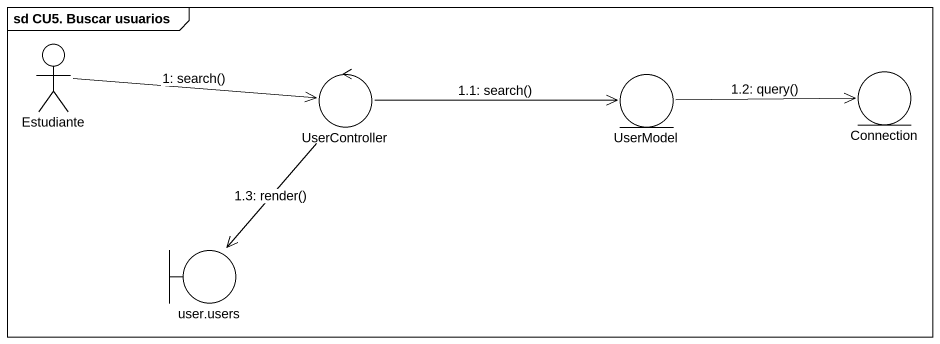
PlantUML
@startuml
mainframe sd CU5. Buscar usuarios
actor Estudiante
control UserController
entity UserModel
entity Connection
boundary "user.users" as user_users
Estudiante -right-> UserController : 1: search()
UserController -right-> UserModel : 1.1: search()
UserModel -right-> Connection : 1.2: query()
UserController --> user_users : 1.3: render()
@enduml
